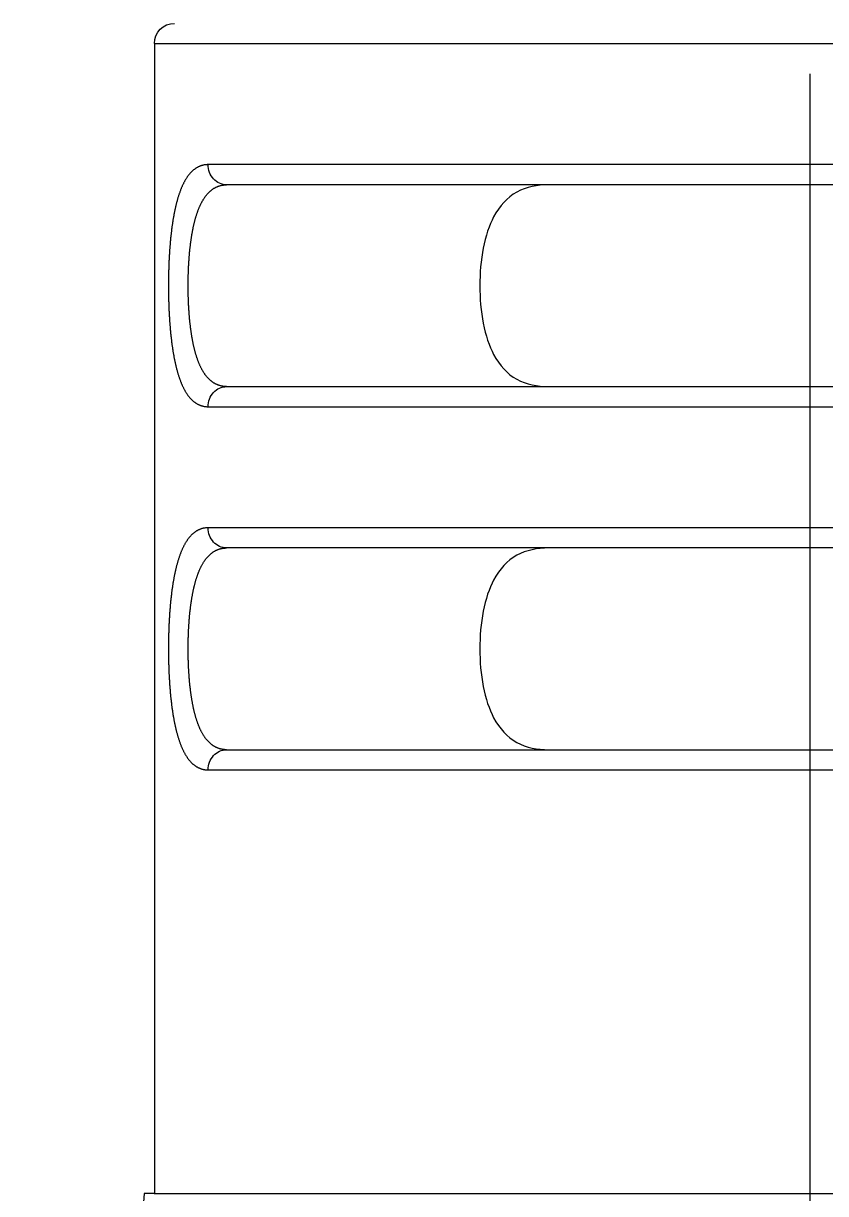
# Model space of a CAD drawing. Header units: millimetres. Extents: x 296 to 1136, y 93 to 687.
# Drawn here: x 653.67 to 657.65, y 227.83 to 233.63 of the extents above; entities that cross this region are included whole.
import ezdxf

# ---------------------------------------------------------------- set-up
doc = ezdxf.new("R2010")
doc.units = ezdxf.units.MM
doc.header["$LTSCALE"] = 0.75
doc.linetypes.add('CENTERX2', pattern=[101.6, 63.5, -12.7, 12.7, -12.7])
doc.layers.add('CENTER', color=1, linetype='CENTERX2')

msp = doc.modelspace()

# ---------------------------------------------------------------- linework, layer by layer
at = {"extrusion": (-1, 2.22045e-16, 2.96604e-13)}
for p, q in [((654.3234, 233.5311), (660.8234, 233.5311)), ((654.3234, 233.5311), (654.3234, 227.8311)), ((660.5565, 232.9311), (654.5902, 232.9311)), ((660.4647, 232.8311), (654.682, 232.8311)), ((654.682, 231.8311), (660.4647, 231.8311)), ((654.5902, 231.7311), (660.5565, 231.7311)), ((660.5565, 231.1311), (654.5902, 231.1311)), ((660.4647, 231.0311), (654.682, 231.0311)), ((654.682, 230.0311), (660.4647, 230.0311)), ((654.5902, 229.9311), (660.5565, 229.9311))]:
    msp.add_line(p, q, dxfattribs=at)
at = {"extrusion": (-1.00974e-28, 2.22045e-16, -1)}
msp.add_arc((-654.4234, 233.5311), 0.1, 0, 90, dxfattribs=at)
at = {"extrusion": (5.05364e-29, 2.22045e-16, -1)}
for centre, start_param, end_param in [((654.682, 232.9311), 0, 1.570797), ((654.682, 231.7311), 1.570798, 3.141595), ((654.682, 231.1311), 0, 1.570797), ((654.682, 229.9311), 1.570798, 3.141595)]:
    msp.add_ellipse(centre, major_axis=(0, -0.1), ratio=0.917894, start_param=start_param, end_param=end_param, dxfattribs=at)
for points in [[(654.5902, 232.9311), (654.5887, 232.9311), (654.5856, 232.9311), (654.5811, 232.9308), (654.5766, 232.9304), (654.5722, 232.9297), (654.5678, 232.929), (654.5635, 232.928), (654.5593, 232.9269), (654.5551, 232.9256), (654.551, 232.9241), (654.5469, 232.9225), (654.5429, 232.9207), (654.539, 232.9187), (654.5351, 232.9166), (654.5313, 232.9143), (654.5275, 232.9118), (654.5238, 232.9092), (654.5201, 232.9064), (654.5165, 232.9035), (654.513, 232.9004), (654.5096, 232.8972), (654.5062, 232.8938), (654.5028, 232.8903), (654.4995, 232.8866), (654.4963, 232.8828), (654.4931, 232.8788), (654.49, 232.8747), (654.487, 232.8704), (654.484, 232.866), (654.481, 232.8615), (654.4782, 232.8568), (654.4753, 232.852), (654.4726, 232.847), (654.4699, 232.8419), (654.4672, 232.8367), (654.4646, 232.8314), (654.4621, 232.8259), (654.4596, 232.8203), (654.4572, 232.8146), (654.4548, 232.8088), (654.4525, 232.8028), (654.4502, 232.7967), (654.448, 232.7905), (654.4458, 232.7842), (654.4437, 232.7778), (654.4417, 232.7713), (654.4397, 232.7646), (654.4377, 232.7579), (654.4358, 232.751), (654.4339, 232.7441), (654.4321, 232.737), (654.4303, 232.7298), (654.4286, 232.7226), (654.4269, 232.7152), (654.4253, 232.7077), (654.4237, 232.7001), (654.4222, 232.6925), (654.4207, 232.6847), (654.4193, 232.6769), (654.4179, 232.669), (654.4165, 232.661), (654.4152, 232.6529), (654.4139, 232.6447), (654.4127, 232.6365), (654.4115, 232.6282), (654.4104, 232.6198), (654.4093, 232.6114), (654.4082, 232.6029), (654.4072, 232.5943), (654.4062, 232.5856), (654.4052, 232.5769), (654.4043, 232.5681), (654.4035, 232.5593), (654.4026, 232.5504), (654.4018, 232.5415), (654.4011, 232.5325), (654.4004, 232.5234), (654.3997, 232.5143), (654.399, 232.5052), (654.3984, 232.496), (654.3978, 232.4868), (654.3973, 232.4776), (654.3968, 232.4683), (654.3963, 232.459), (654.3959, 232.4496), (654.3955, 232.4402), (654.3951, 232.4308), (654.3948, 232.4214), (654.3945, 232.4119), (654.3942, 232.4025), (654.394, 232.393), (654.3938, 232.3835), (654.3936, 232.374), (654.3935, 232.3644), (654.3934, 232.3549), (654.3933, 232.3454), (654.3933, 232.3359), (654.3933, 232.3263), (654.3933, 232.3168), (654.3934, 232.3072), (654.3935, 232.2977), (654.3936, 232.2881), (654.3938, 232.2786), (654.394, 232.2691), (654.3942, 232.2596), (654.3945, 232.2502), (654.3948, 232.2407), (654.3951, 232.2314), (654.3955, 232.222), (654.3959, 232.2126), (654.3963, 232.2033), (654.3968, 232.194), (654.3973, 232.1847), (654.3978, 232.1755), (654.3984, 232.1662), (654.399, 232.157), (654.3997, 232.1479), (654.4004, 232.1388), (654.4011, 232.1297), (654.4018, 232.1207), (654.4026, 232.1118), (654.4035, 232.1029), (654.4043, 232.0941), (654.4052, 232.0853), (654.4062, 232.0766), (654.4072, 232.068), (654.4082, 232.0594), (654.4093, 232.0509), (654.4104, 232.0424), (654.4115, 232.034), (654.4127, 232.0257), (654.4139, 232.0175), (654.4152, 232.0094), (654.4165, 232.0013), (654.4179, 231.9933), (654.4193, 231.9854), (654.4207, 231.9775), (654.4222, 231.9698), (654.4237, 231.9621), (654.4253, 231.9546), (654.4269, 231.9471), (654.4286, 231.9397), (654.4303, 231.9325), (654.4321, 231.9253), (654.4339, 231.9183), (654.4358, 231.9113), (654.4377, 231.9045), (654.4396, 231.8977), (654.4416, 231.8911), (654.4437, 231.8845), (654.4458, 231.8781), (654.448, 231.8718), (654.4502, 231.8656), (654.4525, 231.8595), (654.4548, 231.8535), (654.4572, 231.8477), (654.4596, 231.842), (654.4621, 231.8364), (654.4646, 231.8309), (654.4672, 231.8256), (654.4699, 231.8204), (654.4726, 231.8153), (654.4753, 231.8103), (654.4782, 231.8055), (654.481, 231.8008), (654.484, 231.7963), (654.487, 231.7919), (654.49, 231.7876), (654.4931, 231.7835), (654.4963, 231.7795), (654.4995, 231.7757), (654.5028, 231.772), (654.5062, 231.7685), (654.5096, 231.7651), (654.513, 231.7618), (654.5166, 231.7588), (654.5201, 231.7558), (654.5238, 231.7531), (654.5275, 231.7505), (654.5313, 231.748), (654.5351, 231.7457), (654.539, 231.7436), (654.5429, 231.7416), (654.5469, 231.7398), (654.551, 231.7382), (654.5551, 231.7367), (654.5593, 231.7354), (654.5636, 231.7343), (654.5679, 231.7333), (654.5722, 231.7325), (654.5766, 231.7319), (654.5811, 231.7315), (654.5856, 231.7312), (654.5887, 231.7311), (654.5902, 231.7311)], [(654.5902, 231.1311), (654.5887, 231.1311), (654.5856, 231.1311), (654.5811, 231.1308), (654.5766, 231.1304), (654.5722, 231.1297), (654.5678, 231.129), (654.5635, 231.128), (654.5593, 231.1269), (654.5551, 231.1256), (654.551, 231.1241), (654.5469, 231.1225), (654.5429, 231.1207), (654.539, 231.1187), (654.5351, 231.1166), (654.5313, 231.1143), (654.5275, 231.1118), (654.5238, 231.1092), (654.5201, 231.1064), (654.5165, 231.1035), (654.513, 231.1004), (654.5096, 231.0972), (654.5062, 231.0938), (654.5028, 231.0903), (654.4995, 231.0866), (654.4963, 231.0828), (654.4931, 231.0788), (654.49, 231.0747), (654.487, 231.0704), (654.484, 231.066), (654.481, 231.0615), (654.4782, 231.0568), (654.4753, 231.052), (654.4726, 231.047), (654.4699, 231.0419), (654.4672, 231.0367), (654.4646, 231.0314), (654.4621, 231.0259), (654.4596, 231.0203), (654.4572, 231.0146), (654.4548, 231.0088), (654.4525, 231.0028), (654.4502, 230.9967), (654.448, 230.9905), (654.4458, 230.9842), (654.4437, 230.9778), (654.4417, 230.9713), (654.4397, 230.9646), (654.4377, 230.9579), (654.4358, 230.951), (654.4339, 230.9441), (654.4321, 230.937), (654.4303, 230.9298), (654.4286, 230.9226), (654.4269, 230.9152), (654.4253, 230.9077), (654.4237, 230.9001), (654.4222, 230.8925), (654.4207, 230.8847), (654.4193, 230.8769), (654.4179, 230.869), (654.4165, 230.861), (654.4152, 230.8529), (654.4139, 230.8447), (654.4127, 230.8365), (654.4115, 230.8282), (654.4104, 230.8198), (654.4093, 230.8114), (654.4082, 230.8029), (654.4072, 230.7943), (654.4062, 230.7856), (654.4052, 230.7769), (654.4043, 230.7681), (654.4035, 230.7593), (654.4026, 230.7504), (654.4018, 230.7415), (654.4011, 230.7325), (654.4004, 230.7234), (654.3997, 230.7143), (654.399, 230.7052), (654.3984, 230.696), (654.3978, 230.6868), (654.3973, 230.6776), (654.3968, 230.6683), (654.3963, 230.659), (654.3959, 230.6496), (654.3955, 230.6402), (654.3951, 230.6308), (654.3948, 230.6214), (654.3945, 230.6119), (654.3942, 230.6025), (654.394, 230.593), (654.3938, 230.5835), (654.3936, 230.574), (654.3935, 230.5644), (654.3934, 230.5549), (654.3933, 230.5454), (654.3933, 230.5359), (654.3933, 230.5263), (654.3933, 230.5168), (654.3934, 230.5072), (654.3935, 230.4977), (654.3936, 230.4881), (654.3938, 230.4786), (654.394, 230.4691), (654.3942, 230.4596), (654.3945, 230.4502), (654.3948, 230.4407), (654.3951, 230.4314), (654.3955, 230.422), (654.3959, 230.4126), (654.3963, 230.4033), (654.3968, 230.394), (654.3973, 230.3847), (654.3978, 230.3755), (654.3984, 230.3662), (654.399, 230.357), (654.3997, 230.3479), (654.4004, 230.3388), (654.4011, 230.3297), (654.4018, 230.3207), (654.4026, 230.3118), (654.4035, 230.3029), (654.4043, 230.2941), (654.4052, 230.2853), (654.4062, 230.2766), (654.4072, 230.268), (654.4082, 230.2594), (654.4093, 230.2509), (654.4104, 230.2424), (654.4115, 230.234), (654.4127, 230.2257), (654.4139, 230.2175), (654.4152, 230.2094), (654.4165, 230.2013), (654.4179, 230.1933), (654.4193, 230.1854), (654.4207, 230.1775), (654.4222, 230.1698), (654.4237, 230.1621), (654.4253, 230.1546), (654.4269, 230.1471), (654.4286, 230.1397), (654.4303, 230.1325), (654.4321, 230.1253), (654.4339, 230.1183), (654.4358, 230.1113), (654.4377, 230.1045), (654.4396, 230.0977), (654.4416, 230.0911), (654.4437, 230.0845), (654.4458, 230.0781), (654.448, 230.0718), (654.4502, 230.0656), (654.4525, 230.0595), (654.4548, 230.0535), (654.4572, 230.0477), (654.4596, 230.042), (654.4621, 230.0364), (654.4646, 230.0309), (654.4672, 230.0256), (654.4699, 230.0204), (654.4726, 230.0153), (654.4753, 230.0103), (654.4782, 230.0055), (654.481, 230.0008), (654.484, 229.9963), (654.487, 229.9919), (654.49, 229.9876), (654.4931, 229.9835), (654.4963, 229.9795), (654.4995, 229.9757), (654.5028, 229.972), (654.5062, 229.9685), (654.5096, 229.9651), (654.513, 229.9618), (654.5166, 229.9588), (654.5201, 229.9558), (654.5238, 229.9531), (654.5275, 229.9505), (654.5313, 229.948), (654.5351, 229.9457), (654.539, 229.9436), (654.5429, 229.9416), (654.5469, 229.9398), (654.551, 229.9382), (654.5551, 229.9367), (654.5593, 229.9354), (654.5636, 229.9343), (654.5679, 229.9333), (654.5722, 229.9325), (654.5766, 229.9319), (654.5811, 229.9315), (654.5856, 229.9312), (654.5887, 229.9311), (654.5902, 229.9311)], [(654.2736, 227.8311), (654.093, 225.5299), (653.8901, 223.2303), (653.6743, 220.932)], [(654.3222, 227.8311), (654.2898, 227.8311), (654.2736, 227.8311), (654.2736, 227.8311)]]:
    msp.add_open_spline(points, degree=3)
for points, knots in [([(654.4911, 232.3311), (654.4911, 232.334), (654.4911, 232.3368), (654.4912, 232.3396), (654.4912, 232.3425), (654.4912, 232.3453), (654.4912, 232.3481), (654.4912, 232.3509), (654.4913, 232.3538), (654.4913, 232.3566), (654.4913, 232.3594), (654.4914, 232.3622), (654.4914, 232.3651), (654.4915, 232.3679), (654.4915, 232.3707), (654.4916, 232.3735), (654.4917, 232.3763), (654.4917, 232.3791), (654.4918, 232.382), (654.4919, 232.3848), (654.492, 232.3876), (654.492, 232.3904), (654.4921, 232.3932), (654.4922, 232.396), (654.4923, 232.3988), (654.4924, 232.4016), (654.4925, 232.4044), (654.4926, 232.4072), (654.4927, 232.41), (654.4929, 232.4128), (654.493, 232.4156), (654.4931, 232.4184), (654.4932, 232.4211), (654.4934, 232.4239), (654.4935, 232.4267), (654.4936, 232.4295), (654.4938, 232.4322), (654.4939, 232.435), (654.4941, 232.4378), (654.4942, 232.4405), (654.4944, 232.4433), (654.4946, 232.446), (654.4947, 232.4488), (654.4949, 232.4515), (654.4951, 232.4542), (654.4953, 232.457), (654.4955, 232.4597), (654.4957, 232.4624), (654.4959, 232.4651), (654.4961, 232.4679), (654.4963, 232.4706), (654.4965, 232.4733), (654.4967, 232.476), (654.4969, 232.4787), (654.4971, 232.4814), (654.4973, 232.4841), (654.4976, 232.4868), (654.4978, 232.4894), (654.4981, 232.4921), (654.4983, 232.4948), (654.4985, 232.4975), (654.4988, 232.5001), (654.4991, 232.5028), (654.4993, 232.5054), (654.4996, 232.5081), (654.4999, 232.5107), (654.5001, 232.5133), (654.5004, 232.5159), (654.5007, 232.5186), (654.501, 232.5212), (654.5013, 232.5238), (654.5016, 232.5264), (654.5019, 232.529), (654.5022, 232.5315), (654.5025, 232.5341), (654.5028, 232.5367), (654.5031, 232.5393), (654.5035, 232.5418), (654.5038, 232.5444), (654.5041, 232.5469), (654.5045, 232.5494), (654.5048, 232.552), (654.5051, 232.5545), (654.5055, 232.557), (654.5059, 232.5595), (654.5062, 232.562), (654.5066, 232.5645), (654.507, 232.567), (654.5073, 232.5695), (654.5077, 232.5719), (654.5081, 232.5744), (654.5085, 232.5769), (654.5089, 232.5793), (654.5093, 232.5817), (654.5097, 232.5842), (654.5101, 232.5866), (654.5105, 232.589), (654.5109, 232.5914), (654.5114, 232.5938), (654.5118, 232.5962), (654.5122, 232.5986), (654.5127, 232.601), (654.5131, 232.6033), (654.5136, 232.6057), (654.514, 232.608), (654.5145, 232.6103), (654.515, 232.6127), (654.5154, 232.615), (654.5159, 232.6173), (654.5164, 232.6196), (654.5169, 232.6219), (654.5174, 232.6242), (654.5179, 232.6265), (654.5184, 232.6287), (654.5189, 232.631), (654.5194, 232.6332), (654.5199, 232.6355), (654.5204, 232.6377), (654.521, 232.6399), (654.5215, 232.6421), (654.522, 232.6443), (654.5226, 232.6465), (654.5231, 232.6487), (654.5237, 232.6508), (654.5242, 232.653), (654.5248, 232.6551), (654.5254, 232.6573), (654.5259, 232.6594), (654.5265, 232.6615), (654.5271, 232.6636), (654.5277, 232.6657), (654.5283, 232.6678), (654.5289, 232.6698), (654.5295, 232.6719), (654.5301, 232.674), (654.5308, 232.676), (654.5314, 232.678), (654.532, 232.68), (654.5327, 232.682), (654.5333, 232.684), (654.5339, 232.686), (654.5346, 232.688), (654.5353, 232.69), (654.5359, 232.6919), (654.5366, 232.6938), (654.5373, 232.6958), (654.538, 232.6977), (654.5386, 232.6996), (654.5393, 232.7015), (654.54, 232.7034), (654.5407, 232.7052), (654.5415, 232.7071), (654.5422, 232.7089), (654.5429, 232.7108), (654.5436, 232.7126), (654.5444, 232.7144), (654.5451, 232.7162), (654.5458, 232.718), (654.5466, 232.7198), (654.5474, 232.7215), (654.5481, 232.7233), (654.5489, 232.725), (654.5497, 232.7268), (654.5505, 232.7285), (654.5513, 232.7302), (654.5521, 232.7319), (654.5529, 232.7336), (654.5537, 232.7352), (654.5545, 232.7369), (654.5553, 232.7385), (654.5561, 232.7402), (654.557, 232.7418), (654.5578, 232.7434), (654.5586, 232.745), (654.5595, 232.7465), (654.5604, 232.7481), (654.5612, 232.7497), (654.5621, 232.7512), (654.563, 232.7527), (654.5638, 232.7542), (654.5647, 232.7557), (654.5656, 232.7572), (654.5665, 232.7587), (654.5675, 232.7602), (654.5684, 232.7616), (654.5693, 232.763), (654.5702, 232.7645), (654.5712, 232.7659), (654.5721, 232.7673), (654.573, 232.7686), (654.574, 232.77), (654.575, 232.7714), (654.5759, 232.7727), (654.5769, 232.774), (654.5779, 232.7753), (654.5789, 232.7766), (654.5799, 232.7779), (654.5809, 232.7792), (654.5819, 232.7804), (654.5829, 232.7817), (654.5839, 232.7829), (654.585, 232.7841), (654.586, 232.7853), (654.587, 232.7865), (654.5881, 232.7877), (654.5891, 232.7888), (654.5902, 232.79), (654.5913, 232.7911), (654.5923, 232.7922), (654.5934, 232.7933), (654.5945, 232.7944), (654.5956, 232.7955), (654.5967, 232.7965), (654.5978, 232.7975), (654.5989, 232.7986), (654.6001, 232.7996), (654.6012, 232.8006), (654.6023, 232.8016), (654.6035, 232.8025), (654.6046, 232.8035), (654.6058, 232.8044), (654.607, 232.8053), (654.6081, 232.8062), (654.6093, 232.8071), (654.6105, 232.808), (654.6117, 232.8088), (654.6129, 232.8097), (654.6141, 232.8105), (654.6153, 232.8113), (654.6165, 232.8121), (654.6178, 232.8129), (654.619, 232.8137), (654.6203, 232.8144), (654.6215, 232.8152), (654.6228, 232.8159), (654.624, 232.8166), (654.6253, 232.8173), (654.6266, 232.8179), (654.6279, 232.8186), (654.6292, 232.8193), (654.6305, 232.8199), (654.6318, 232.8205), (654.6331, 232.8211), (654.6344, 232.8216), (654.6357, 232.8222), (654.6371, 232.8227), (654.6384, 232.8233), (654.6398, 232.8238), (654.6411, 232.8243), (654.6425, 232.8247), (654.6439, 232.8252), (654.6452, 232.8256), (654.6466, 232.8261), (654.648, 232.8265), (654.6494, 232.8269), (654.6508, 232.8272), (654.6522, 232.8276), (654.6537, 232.828), (654.6551, 232.8283), (654.6565, 232.8286), (654.658, 232.8289), (654.6594, 232.8291), (654.6609, 232.8294), (654.6623, 232.8296), (654.6638, 232.8299), (654.6653, 232.8301), (654.6668, 232.8302), (654.6683, 232.8304), (654.6698, 232.8306), (654.6713, 232.8307), (654.6728, 232.8308), (654.6743, 232.8309), (654.6758, 232.831), (654.6774, 232.831), (654.6789, 232.8311), (654.6804, 232.8311), (654.682, 232.8311)], [0, 0, 0, 0, 0.01087, 0.01087, 0.01087, 0.021739, 0.021739, 0.021739, 0.032609, 0.032609, 0.032609, 0.043478, 0.043478, 0.043478, 0.054348, 0.054348, 0.054348, 0.065217, 0.065217, 0.065217, 0.076087, 0.076087, 0.076087, 0.086957, 0.086957, 0.086957, 0.097826, 0.097826, 0.097826, 0.108696, 0.108696, 0.108696, 0.119565, 0.119565, 0.119565, 0.130435, 0.130435, 0.130435, 0.141304, 0.141304, 0.141304, 0.152174, 0.152174, 0.152174, 0.163043, 0.163043, 0.163043, 0.173913, 0.173913, 0.173913, 0.184783, 0.184783, 0.184783, 0.195652, 0.195652, 0.195652, 0.206522, 0.206522, 0.206522, 0.217391, 0.217391, 0.217391, 0.228261, 0.228261, 0.228261, 0.23913, 0.23913, 0.23913, 0.25, 0.25, 0.25, 0.26087, 0.26087, 0.26087, 0.271739, 0.271739, 0.271739, 0.282609, 0.282609, 0.282609, 0.293478, 0.293478, 0.293478, 0.304348, 0.304348, 0.304348, 0.315217, 0.315217, 0.315217, 0.326087, 0.326087, 0.326087, 0.336957, 0.336957, 0.336957, 0.347826, 0.347826, 0.347826, 0.358696, 0.358696, 0.358696, 0.369565, 0.369565, 0.369565, 0.380435, 0.380435, 0.380435, 0.391304, 0.391304, 0.391304, 0.402174, 0.402174, 0.402174, 0.413043, 0.413043, 0.413043, 0.423913, 0.423913, 0.423913, 0.434783, 0.434783, 0.434783, 0.445652, 0.445652, 0.445652, 0.456522, 0.456522, 0.456522, 0.467391, 0.467391, 0.467391, 0.478261, 0.478261, 0.478261, 0.48913, 0.48913, 0.48913, 0.5, 0.5, 0.5, 0.51087, 0.51087, 0.51087, 0.521739, 0.521739, 0.521739, 0.532609, 0.532609, 0.532609, 0.543478, 0.543478, 0.543478, 0.554348, 0.554348, 0.554348, 0.565217, 0.565217, 0.565217, 0.576087, 0.576087, 0.576087, 0.586957, 0.586957, 0.586957, 0.597826, 0.597826, 0.597826, 0.608696, 0.608696, 0.608696, 0.619565, 0.619565, 0.619565, 0.630435, 0.630435, 0.630435, 0.641304, 0.641304, 0.641304, 0.652174, 0.652174, 0.652174, 0.663043, 0.663043, 0.663043, 0.673913, 0.673913, 0.673913, 0.684783, 0.684783, 0.684783, 0.695652, 0.695652, 0.695652, 0.706522, 0.706522, 0.706522, 0.717391, 0.717391, 0.717391, 0.728261, 0.728261, 0.728261, 0.73913, 0.73913, 0.73913, 0.75, 0.75, 0.75, 0.76087, 0.76087, 0.76087, 0.771739, 0.771739, 0.771739, 0.782609, 0.782609, 0.782609, 0.793478, 0.793478, 0.793478, 0.804348, 0.804348, 0.804348, 0.815217, 0.815217, 0.815217, 0.826087, 0.826087, 0.826087, 0.836957, 0.836957, 0.836957, 0.847826, 0.847826, 0.847826, 0.858696, 0.858696, 0.858696, 0.869565, 0.869565, 0.869565, 0.880435, 0.880435, 0.880435, 0.891304, 0.891304, 0.891304, 0.902174, 0.902174, 0.902174, 0.913043, 0.913043, 0.913043, 0.923913, 0.923913, 0.923913, 0.934783, 0.934783, 0.934783, 0.945652, 0.945652, 0.945652, 0.956522, 0.956522, 0.956522, 0.967391, 0.967391, 0.967391, 0.978261, 0.978261, 0.978261, 0.98913, 0.98913, 0.98913, 1, 1, 1, 1]), ([(656.2782, 232.8311), (656.2231, 232.8311), (656.1676, 232.8208), (656.0732, 232.7686), (656.0342, 232.7265), (655.9836, 232.6304), (655.9656, 232.5768), (655.9424, 232.4579), (655.937, 232.3926), (655.937, 232.3311), (655.937, 232.2696), (655.9424, 232.2044), (655.9656, 232.0855), (655.9836, 232.0319), (656.0342, 231.9358), (656.0732, 231.8937), (656.1676, 231.8415), (656.2231, 231.8311), (656.2782, 231.8311)], [0.3110542, 0.3110542, 0.3110542, 0.3110542, 0.3348501, 0.3348501, 0.3586461, 0.3586461, 0.3770975, 0.3770975, 0.395549, 0.395549, 0.395549, 0.4140004, 0.4140004, 0.4324518, 0.4324518, 0.4562478, 0.4562478, 0.480042, 0.480042, 0.480042, 0.480042]), ([(654.682, 231.8311), (654.6804, 231.8311), (654.6773, 231.8312), (654.6728, 231.8314), (654.6683, 231.8318), (654.6638, 231.8324), (654.6594, 231.8331), (654.6551, 231.834), (654.6508, 231.835), (654.6466, 231.8362), (654.6425, 231.8375), (654.6384, 231.839), (654.6344, 231.8406), (654.6305, 231.8424), (654.6266, 231.8443), (654.6228, 231.8464), (654.619, 231.8486), (654.6153, 231.8509), (654.6117, 231.8534), (654.6081, 231.856), (654.6046, 231.8588), (654.6012, 231.8617), (654.5978, 231.8647), (654.5945, 231.8679), (654.5912, 231.8712), (654.5881, 231.8746), (654.5849, 231.8782), (654.5819, 231.8818), (654.5789, 231.8856), (654.5759, 231.8896), (654.573, 231.8936), (654.5702, 231.8978), (654.5674, 231.9021), (654.5647, 231.9065), (654.5621, 231.9111), (654.5595, 231.9157), (654.5569, 231.9205), (654.5545, 231.9254), (654.552, 231.9304), (654.5497, 231.9355), (654.5473, 231.9407), (654.5451, 231.9461), (654.5429, 231.9515), (654.5407, 231.9571), (654.5386, 231.9627), (654.5366, 231.9685), (654.5346, 231.9743), (654.5326, 231.9803), (654.5307, 231.9863), (654.5289, 231.9925), (654.5271, 231.9987), (654.5253, 232.0051), (654.5237, 232.0115), (654.522, 232.018), (654.5204, 232.0246), (654.5189, 232.0313), (654.5173, 232.0381), (654.5159, 232.045), (654.5145, 232.052), (654.5131, 232.059), (654.5118, 232.0661), (654.5105, 232.0733), (654.5093, 232.0806), (654.5081, 232.0879), (654.5069, 232.0953), (654.5058, 232.1028), (654.5048, 232.1104), (654.5038, 232.118), (654.5028, 232.1257), (654.5019, 232.1334), (654.501, 232.1412), (654.5001, 232.149), (654.4993, 232.1569), (654.4985, 232.1649), (654.4978, 232.1729), (654.4971, 232.181), (654.4965, 232.1891), (654.4958, 232.1972), (654.4953, 232.2054), (654.4947, 232.2136), (654.4942, 232.2218), (654.4938, 232.2301), (654.4933, 232.2384), (654.493, 232.2467), (654.4926, 232.2551), (654.4923, 232.2635), (654.492, 232.2719), (654.4918, 232.2803), (654.4916, 232.2888), (654.4914, 232.2972), (654.4913, 232.3057), (654.4912, 232.3142), (654.4912, 232.3227), (654.4911, 232.3283), (654.4911, 232.3311)], [0, 0, 0, 0, 0.0108696, 0.0217391, 0.0326087, 0.0434783, 0.0543478, 0.0652174, 0.076087, 0.0869565, 0.0978261, 0.1086957, 0.1195652, 0.1304348, 0.1413043, 0.1521739, 0.1630435, 0.173913, 0.1847826, 0.1956522, 0.2065217, 0.2173913, 0.2282609, 0.2391304, 0.25, 0.2608696, 0.2717391, 0.2826087, 0.2934783, 0.3043478, 0.3152174, 0.326087, 0.3369565, 0.3478261, 0.3586957, 0.3695652, 0.3804348, 0.3913043, 0.4021739, 0.4130435, 0.423913, 0.4347826, 0.4456522, 0.4565217, 0.4673913, 0.4782609, 0.4891304, 0.5, 0.5108696, 0.5217391, 0.5326087, 0.5434783, 0.5543478, 0.5652174, 0.576087, 0.5869565, 0.5978261, 0.6086957, 0.6195652, 0.6304348, 0.6413043, 0.6521739, 0.6630435, 0.673913, 0.6847826, 0.6956522, 0.7065217, 0.7173913, 0.7282609, 0.7391304, 0.75, 0.7608696, 0.7717391, 0.7826087, 0.7934783, 0.8043478, 0.8152174, 0.826087, 0.8369565, 0.8478261, 0.8586957, 0.8695652, 0.8804348, 0.8913043, 0.9021739, 0.9130435, 0.923913, 0.9347826, 0.9456522, 0.9565217, 0.9673913, 0.9782609, 0.9891304, 1, 1, 1, 1]), ([(654.4911, 230.5311), (654.4911, 230.534), (654.4911, 230.5368), (654.4912, 230.5396), (654.4912, 230.5425), (654.4912, 230.5453), (654.4912, 230.5481), (654.4912, 230.5509), (654.4913, 230.5538), (654.4913, 230.5566), (654.4913, 230.5594), (654.4914, 230.5622), (654.4914, 230.5651), (654.4915, 230.5679), (654.4915, 230.5707), (654.4916, 230.5735), (654.4917, 230.5763), (654.4917, 230.5791), (654.4918, 230.582), (654.4919, 230.5848), (654.492, 230.5876), (654.492, 230.5904), (654.4921, 230.5932), (654.4922, 230.596), (654.4923, 230.5988), (654.4924, 230.6016), (654.4925, 230.6044), (654.4926, 230.6072), (654.4927, 230.61), (654.4929, 230.6128), (654.493, 230.6156), (654.4931, 230.6184), (654.4932, 230.6211), (654.4934, 230.6239), (654.4935, 230.6267), (654.4936, 230.6295), (654.4938, 230.6322), (654.4939, 230.635), (654.4941, 230.6378), (654.4942, 230.6405), (654.4944, 230.6433), (654.4946, 230.646), (654.4947, 230.6488), (654.4949, 230.6515), (654.4951, 230.6542), (654.4953, 230.657), (654.4955, 230.6597), (654.4957, 230.6624), (654.4959, 230.6651), (654.4961, 230.6679), (654.4963, 230.6706), (654.4965, 230.6733), (654.4967, 230.676), (654.4969, 230.6787), (654.4971, 230.6814), (654.4973, 230.6841), (654.4976, 230.6868), (654.4978, 230.6894), (654.4981, 230.6921), (654.4983, 230.6948), (654.4985, 230.6975), (654.4988, 230.7001), (654.4991, 230.7028), (654.4993, 230.7054), (654.4996, 230.7081), (654.4999, 230.7107), (654.5001, 230.7133), (654.5004, 230.7159), (654.5007, 230.7186), (654.501, 230.7212), (654.5013, 230.7238), (654.5016, 230.7264), (654.5019, 230.729), (654.5022, 230.7315), (654.5025, 230.7341), (654.5028, 230.7367), (654.5031, 230.7393), (654.5035, 230.7418), (654.5038, 230.7444), (654.5041, 230.7469), (654.5045, 230.7494), (654.5048, 230.752), (654.5051, 230.7545), (654.5055, 230.757), (654.5059, 230.7595), (654.5062, 230.762), (654.5066, 230.7645), (654.507, 230.767), (654.5073, 230.7695), (654.5077, 230.7719), (654.5081, 230.7744), (654.5085, 230.7769), (654.5089, 230.7793), (654.5093, 230.7817), (654.5097, 230.7842), (654.5101, 230.7866), (654.5105, 230.789), (654.5109, 230.7914), (654.5114, 230.7938), (654.5118, 230.7962), (654.5122, 230.7986), (654.5127, 230.801), (654.5131, 230.8033), (654.5136, 230.8057), (654.514, 230.808), (654.5145, 230.8103), (654.515, 230.8127), (654.5154, 230.815), (654.5159, 230.8173), (654.5164, 230.8196), (654.5169, 230.8219), (654.5174, 230.8242), (654.5179, 230.8265), (654.5184, 230.8287), (654.5189, 230.831), (654.5194, 230.8332), (654.5199, 230.8355), (654.5204, 230.8377), (654.521, 230.8399), (654.5215, 230.8421), (654.522, 230.8443), (654.5226, 230.8465), (654.5231, 230.8487), (654.5237, 230.8508), (654.5242, 230.853), (654.5248, 230.8551), (654.5254, 230.8573), (654.5259, 230.8594), (654.5265, 230.8615), (654.5271, 230.8636), (654.5277, 230.8657), (654.5283, 230.8678), (654.5289, 230.8698), (654.5295, 230.8719), (654.5301, 230.874), (654.5308, 230.876), (654.5314, 230.878), (654.532, 230.88), (654.5327, 230.882), (654.5333, 230.884), (654.5339, 230.886), (654.5346, 230.888), (654.5353, 230.89), (654.5359, 230.8919), (654.5366, 230.8938), (654.5373, 230.8958), (654.538, 230.8977), (654.5386, 230.8996), (654.5393, 230.9015), (654.54, 230.9034), (654.5407, 230.9052), (654.5415, 230.9071), (654.5422, 230.9089), (654.5429, 230.9108), (654.5436, 230.9126), (654.5444, 230.9144), (654.5451, 230.9162), (654.5458, 230.918), (654.5466, 230.9198), (654.5474, 230.9215), (654.5481, 230.9233), (654.5489, 230.925), (654.5497, 230.9268), (654.5505, 230.9285), (654.5513, 230.9302), (654.5521, 230.9319), (654.5529, 230.9336), (654.5537, 230.9352), (654.5545, 230.9369), (654.5553, 230.9385), (654.5561, 230.9402), (654.557, 230.9418), (654.5578, 230.9434), (654.5586, 230.945), (654.5595, 230.9465), (654.5604, 230.9481), (654.5612, 230.9497), (654.5621, 230.9512), (654.563, 230.9527), (654.5638, 230.9542), (654.5647, 230.9557), (654.5656, 230.9572), (654.5665, 230.9587), (654.5675, 230.9602), (654.5684, 230.9616), (654.5693, 230.963), (654.5702, 230.9645), (654.5712, 230.9659), (654.5721, 230.9673), (654.573, 230.9686), (654.574, 230.97), (654.575, 230.9714), (654.5759, 230.9727), (654.5769, 230.974), (654.5779, 230.9753), (654.5789, 230.9766), (654.5799, 230.9779), (654.5809, 230.9792), (654.5819, 230.9804), (654.5829, 230.9817), (654.5839, 230.9829), (654.585, 230.9841), (654.586, 230.9853), (654.587, 230.9865), (654.5881, 230.9877), (654.5891, 230.9888), (654.5902, 230.99), (654.5913, 230.9911), (654.5923, 230.9922), (654.5934, 230.9933), (654.5945, 230.9944), (654.5956, 230.9955), (654.5967, 230.9965), (654.5978, 230.9975), (654.5989, 230.9986), (654.6001, 230.9996), (654.6012, 231.0006), (654.6023, 231.0016), (654.6035, 231.0025), (654.6046, 231.0035), (654.6058, 231.0044), (654.607, 231.0053), (654.6081, 231.0062), (654.6093, 231.0071), (654.6105, 231.008), (654.6117, 231.0088), (654.6129, 231.0097), (654.6141, 231.0105), (654.6153, 231.0113), (654.6165, 231.0121), (654.6178, 231.0129), (654.619, 231.0137), (654.6203, 231.0144), (654.6215, 231.0152), (654.6228, 231.0159), (654.624, 231.0166), (654.6253, 231.0173), (654.6266, 231.0179), (654.6279, 231.0186), (654.6292, 231.0193), (654.6305, 231.0199), (654.6318, 231.0205), (654.6331, 231.0211), (654.6344, 231.0216), (654.6357, 231.0222), (654.6371, 231.0227), (654.6384, 231.0233), (654.6398, 231.0238), (654.6411, 231.0243), (654.6425, 231.0247), (654.6439, 231.0252), (654.6452, 231.0256), (654.6466, 231.0261), (654.648, 231.0265), (654.6494, 231.0269), (654.6508, 231.0272), (654.6522, 231.0276), (654.6537, 231.028), (654.6551, 231.0283), (654.6565, 231.0286), (654.658, 231.0289), (654.6594, 231.0291), (654.6609, 231.0294), (654.6623, 231.0296), (654.6638, 231.0299), (654.6653, 231.0301), (654.6668, 231.0302), (654.6683, 231.0304), (654.6698, 231.0306), (654.6713, 231.0307), (654.6728, 231.0308), (654.6743, 231.0309), (654.6758, 231.031), (654.6774, 231.031), (654.6789, 231.0311), (654.6804, 231.0311), (654.682, 231.0311)], [0, 0, 0, 0, 0.01087, 0.01087, 0.01087, 0.021739, 0.021739, 0.021739, 0.032609, 0.032609, 0.032609, 0.043478, 0.043478, 0.043478, 0.054348, 0.054348, 0.054348, 0.065217, 0.065217, 0.065217, 0.076087, 0.076087, 0.076087, 0.086957, 0.086957, 0.086957, 0.097826, 0.097826, 0.097826, 0.108696, 0.108696, 0.108696, 0.119565, 0.119565, 0.119565, 0.130435, 0.130435, 0.130435, 0.141304, 0.141304, 0.141304, 0.152174, 0.152174, 0.152174, 0.163043, 0.163043, 0.163043, 0.173913, 0.173913, 0.173913, 0.184783, 0.184783, 0.184783, 0.195652, 0.195652, 0.195652, 0.206522, 0.206522, 0.206522, 0.217391, 0.217391, 0.217391, 0.228261, 0.228261, 0.228261, 0.23913, 0.23913, 0.23913, 0.25, 0.25, 0.25, 0.26087, 0.26087, 0.26087, 0.271739, 0.271739, 0.271739, 0.282609, 0.282609, 0.282609, 0.293478, 0.293478, 0.293478, 0.304348, 0.304348, 0.304348, 0.315217, 0.315217, 0.315217, 0.326087, 0.326087, 0.326087, 0.336957, 0.336957, 0.336957, 0.347826, 0.347826, 0.347826, 0.358696, 0.358696, 0.358696, 0.369565, 0.369565, 0.369565, 0.380435, 0.380435, 0.380435, 0.391304, 0.391304, 0.391304, 0.402174, 0.402174, 0.402174, 0.413043, 0.413043, 0.413043, 0.423913, 0.423913, 0.423913, 0.434783, 0.434783, 0.434783, 0.445652, 0.445652, 0.445652, 0.456522, 0.456522, 0.456522, 0.467391, 0.467391, 0.467391, 0.478261, 0.478261, 0.478261, 0.48913, 0.48913, 0.48913, 0.5, 0.5, 0.5, 0.51087, 0.51087, 0.51087, 0.521739, 0.521739, 0.521739, 0.532609, 0.532609, 0.532609, 0.543478, 0.543478, 0.543478, 0.554348, 0.554348, 0.554348, 0.565217, 0.565217, 0.565217, 0.576087, 0.576087, 0.576087, 0.586957, 0.586957, 0.586957, 0.597826, 0.597826, 0.597826, 0.608696, 0.608696, 0.608696, 0.619565, 0.619565, 0.619565, 0.630435, 0.630435, 0.630435, 0.641304, 0.641304, 0.641304, 0.652174, 0.652174, 0.652174, 0.663043, 0.663043, 0.663043, 0.673913, 0.673913, 0.673913, 0.684783, 0.684783, 0.684783, 0.695652, 0.695652, 0.695652, 0.706522, 0.706522, 0.706522, 0.717391, 0.717391, 0.717391, 0.728261, 0.728261, 0.728261, 0.73913, 0.73913, 0.73913, 0.75, 0.75, 0.75, 0.76087, 0.76087, 0.76087, 0.771739, 0.771739, 0.771739, 0.782609, 0.782609, 0.782609, 0.793478, 0.793478, 0.793478, 0.804348, 0.804348, 0.804348, 0.815217, 0.815217, 0.815217, 0.826087, 0.826087, 0.826087, 0.836957, 0.836957, 0.836957, 0.847826, 0.847826, 0.847826, 0.858696, 0.858696, 0.858696, 0.869565, 0.869565, 0.869565, 0.880435, 0.880435, 0.880435, 0.891304, 0.891304, 0.891304, 0.902174, 0.902174, 0.902174, 0.913043, 0.913043, 0.913043, 0.923913, 0.923913, 0.923913, 0.934783, 0.934783, 0.934783, 0.945652, 0.945652, 0.945652, 0.956522, 0.956522, 0.956522, 0.967391, 0.967391, 0.967391, 0.978261, 0.978261, 0.978261, 0.98913, 0.98913, 0.98913, 1, 1, 1, 1]), ([(656.2782, 231.0311), (656.2231, 231.0311), (656.1676, 231.0208), (656.0732, 230.9686), (656.0342, 230.9265), (655.9836, 230.8304), (655.9656, 230.7768), (655.9424, 230.6579), (655.937, 230.5926), (655.937, 230.5311), (655.937, 230.4696), (655.9424, 230.4044), (655.9656, 230.2855), (655.9836, 230.2319), (656.0342, 230.1358), (656.0732, 230.0937), (656.1676, 230.0415), (656.2231, 230.0311), (656.2782, 230.0311)], [0.3110542, 0.3110542, 0.3110542, 0.3110542, 0.3348501, 0.3348501, 0.3586461, 0.3586461, 0.3770975, 0.3770975, 0.395549, 0.395549, 0.395549, 0.4140004, 0.4140004, 0.4324518, 0.4324518, 0.4562478, 0.4562478, 0.480042, 0.480042, 0.480042, 0.480042]), ([(654.682, 230.0311), (654.6804, 230.0311), (654.6773, 230.0312), (654.6728, 230.0314), (654.6683, 230.0318), (654.6638, 230.0324), (654.6594, 230.0331), (654.6551, 230.034), (654.6508, 230.035), (654.6466, 230.0362), (654.6425, 230.0375), (654.6384, 230.039), (654.6344, 230.0406), (654.6305, 230.0424), (654.6266, 230.0443), (654.6228, 230.0464), (654.619, 230.0486), (654.6153, 230.0509), (654.6117, 230.0534), (654.6081, 230.056), (654.6046, 230.0588), (654.6012, 230.0617), (654.5978, 230.0647), (654.5945, 230.0679), (654.5912, 230.0712), (654.5881, 230.0746), (654.5849, 230.0782), (654.5819, 230.0818), (654.5789, 230.0856), (654.5759, 230.0896), (654.573, 230.0936), (654.5702, 230.0978), (654.5674, 230.1021), (654.5647, 230.1065), (654.5621, 230.1111), (654.5595, 230.1157), (654.5569, 230.1205), (654.5545, 230.1254), (654.552, 230.1304), (654.5497, 230.1355), (654.5473, 230.1407), (654.5451, 230.1461), (654.5429, 230.1515), (654.5407, 230.1571), (654.5386, 230.1627), (654.5366, 230.1685), (654.5346, 230.1743), (654.5326, 230.1803), (654.5307, 230.1863), (654.5289, 230.1925), (654.5271, 230.1987), (654.5253, 230.2051), (654.5237, 230.2115), (654.522, 230.218), (654.5204, 230.2246), (654.5189, 230.2313), (654.5173, 230.2381), (654.5159, 230.245), (654.5145, 230.252), (654.5131, 230.259), (654.5118, 230.2661), (654.5105, 230.2733), (654.5093, 230.2806), (654.5081, 230.2879), (654.5069, 230.2953), (654.5058, 230.3028), (654.5048, 230.3104), (654.5038, 230.318), (654.5028, 230.3257), (654.5019, 230.3334), (654.501, 230.3412), (654.5001, 230.349), (654.4993, 230.3569), (654.4985, 230.3649), (654.4978, 230.3729), (654.4971, 230.381), (654.4965, 230.3891), (654.4958, 230.3972), (654.4953, 230.4054), (654.4947, 230.4136), (654.4942, 230.4218), (654.4938, 230.4301), (654.4933, 230.4384), (654.493, 230.4467), (654.4926, 230.4551), (654.4923, 230.4635), (654.492, 230.4719), (654.4918, 230.4803), (654.4916, 230.4888), (654.4914, 230.4972), (654.4913, 230.5057), (654.4912, 230.5142), (654.4912, 230.5227), (654.4911, 230.5283), (654.4911, 230.5311)], [0, 0, 0, 0, 0.0108696, 0.0217391, 0.0326087, 0.0434783, 0.0543478, 0.0652174, 0.076087, 0.0869565, 0.0978261, 0.1086957, 0.1195652, 0.1304348, 0.1413043, 0.1521739, 0.1630435, 0.173913, 0.1847826, 0.1956522, 0.2065217, 0.2173913, 0.2282609, 0.2391304, 0.25, 0.2608696, 0.2717391, 0.2826087, 0.2934783, 0.3043478, 0.3152174, 0.326087, 0.3369565, 0.3478261, 0.3586957, 0.3695652, 0.3804348, 0.3913043, 0.4021739, 0.4130435, 0.423913, 0.4347826, 0.4456522, 0.4565217, 0.4673913, 0.4782609, 0.4891304, 0.5, 0.5108696, 0.5217391, 0.5326087, 0.5434783, 0.5543478, 0.5652174, 0.576087, 0.5869565, 0.5978261, 0.6086957, 0.6195652, 0.6304348, 0.6413043, 0.6521739, 0.6630435, 0.673913, 0.6847826, 0.6956522, 0.7065217, 0.7173913, 0.7282609, 0.7391304, 0.75, 0.7608696, 0.7717391, 0.7826087, 0.7934783, 0.8043478, 0.8152174, 0.826087, 0.8369565, 0.8478261, 0.8586957, 0.8695652, 0.8804348, 0.8913043, 0.9021739, 0.9130435, 0.923913, 0.9347826, 0.9456522, 0.9565217, 0.9673913, 0.9782609, 0.9891304, 1, 1, 1, 1]), ([(654.3222, 227.8311), (654.3905, 227.8311), (654.5305, 227.8311), (654.9524, 227.8311), (655.227, 227.8311), (655.8871, 227.8311), (656.284, 227.8311), (657.1053, 227.8311), (657.5421, 227.8311), (658.3941, 227.8311), (658.805, 227.8311), (659.5628, 227.8311), (659.8859, 227.8311), (660.431, 227.8311), (660.6169, 227.8311), (660.8024, 227.8311), (660.8496, 227.8311), (660.8708, 227.8311), (660.8731, 227.8311), (660.8731, 227.8311)], [0.000001, 0.000001, 0.000001, 0.000001, 0.119331, 0.119331, 0.24884, 0.24884, 0.420521, 0.420521, 0.644276, 0.644276, 0.93858, 0.93858, 1.330765, 1.330765, 1.861707, 1.861707, 2.245085, 2.245085, 2.349757, 2.349757, 2.349757, 2.349757])]:
    msp.add_open_spline(points, degree=3, knots=knots)
at = {"layer": 'CENTER', "ltscale": 0.25}
msp.add_line((657.5734, 328.6312), (657.5734, 212.1311), dxfattribs=at)

doc.saveas('drawing.dxf')
